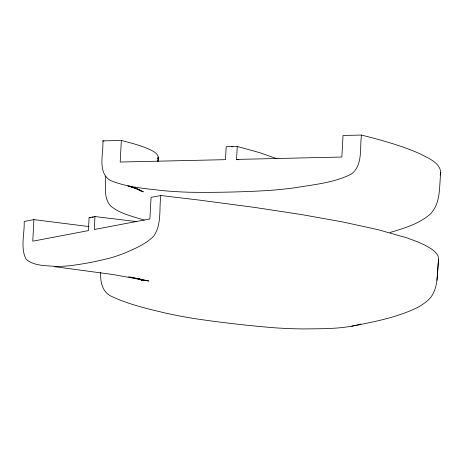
<?xml version="1.0" encoding="UTF-8"?>
<svg xmlns="http://www.w3.org/2000/svg" width="464" height="464" viewBox="0 0 464 464"><rect width="100%" height="100%" fill="white"/><g stroke="black" fill="none" stroke-linecap="round" stroke-linejoin="round"><path stroke-width="0.7" d="M100.746 272.432C99.992 281.822 102.527 292.935 112.282 296.705C129.305 304.587 147.726 308.862 165.909 313.148A611.303 543.936 79.2 0 0 193.436 318.432C220.754 322.515 248.223 325.67 275.749 327.88A611.303 543.936 79.2 0 0 303.508 328.935C322.654 328.645 342.293 329.214 360.899 324.098M389.986 232.522C404.231 228.184 419.265 223.973 430.586 213.771C441.061 202.716 439.072 186.383 440.783 172.475C439.86 162.475 428.371 158.328 420.761 154.152C401.795 145.592 381.594 140.209 361.497 135.047L343.024 135.459L341.858 157.041L236.565 159.413L237.266 146.467L226.183 146.717L225.481 159.662L120.188 162.035L121.359 140.453L102.886 140.87C103.675 153.619 96.959 172.625 110.629 180.595C127.525 187.404 146.067 188.674 164.001 190.739A611.303 513.352 -76 0 0 190.17 192.258C216.259 192.612 242.382 192.021 268.43 190.495A611.303 513.352 -76 0 0 294.826 187.787C313.931 184.533 334.144 182.891 351.608 173.913C363.144 164.842 359.606 147.848 361.497 135.047M105.734 176.152C105.775 185.983 103.397 197.722 110.461 205.813C119.921 213.921 132.779 216.288 144.298 220.185M89.065 226.583L33.924 219.611L32.758 241.187L88.398 230.625L89.1 217.674L94.958 216.56L136.109 221.531M94.958 216.56L94.256 229.512L149.901 218.944L151.067 197.362L160.828 195.512L198.986 200.054L254.991 207.466L301.281 214.525L342.658 221.937L378.056 229.68L406.07 237.597L417.008 241.587L424.189 244.766L431.108 248.681L435.041 251.784L437.917 255.554L438.631 259.231C436.937 271.069 438.712 284.293 432.32 295.005C429.241 300.394 423.87 303.584 418.83 306.866C397.868 317.393 374.529 321.691 351.718 326.273M160.828 195.512C158.949 208.991 162.017 224.837 153.433 236.454C145.296 244.337 134.577 248.861 124.288 253.228A611.303 268.83 -83.5 0 1 110.281 257.978C96.698 261.476 82.853 264.132 68.921 265.831A611.303 268.83 -83.5 0 1 55.146 266.353C45.431 265.57 34.052 265.982 26.187 259.37C20.074 247.892 24.708 233.85 24.163 221.461L33.924 219.611M157.882 161.402C160.382 154.97 154.587 151.693 149.797 149.53C140.691 145.447 130.987 142.941 121.359 140.453M157.876 161.46L158.137 157.116L157.534 158.816M436.931 280.268L438.631 259.231L438.329 260.646M440.783 172.475L440.156 175.015M92.029 217.117L93.287 217.262M89.1 217.674L90.347 217.819M54.781 266.713L113.349 274.578L148.822 281.01L130.778 277.182M128.661 276.735L132.756 277.611M133.458 277.774L143.544 280.395L137.176 278.354L143.237 280.697L138.788 278.504M237.266 146.467L259.985 152.749L277.043 158.816M231.727 146.589L232.812 146.862M236.565 159.413L238.218 159.831M102.886 140.87L103.959 141.143M127.745 185.913L135.291 188.14L128.893 186.087L134.821 188.094L143.376 191.852L134.659 187.566L140.905 191.052L139.345 189.706M139.409 278.928L140.372 279.693L139.328 278.789"/></g></svg>
